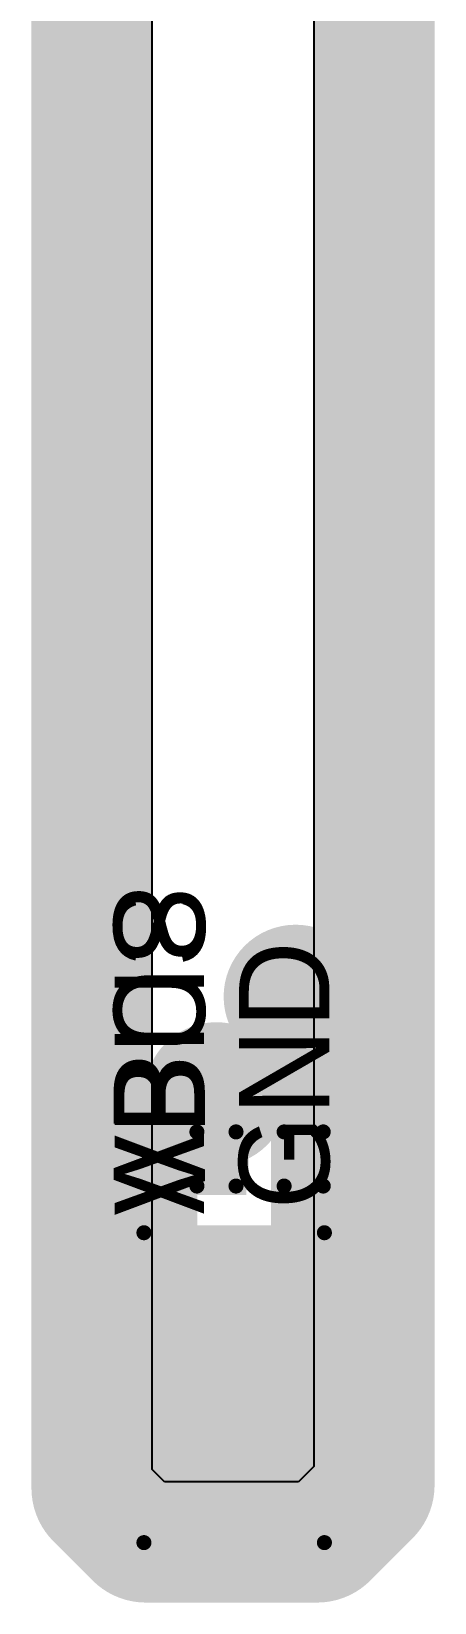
# Model space of a CAD drawing. Header units: millimetres. Extents: x 1.69 to 2.7, y 2.72 to 5.58.
# Drawn here: x 2.217 to 2.351, y 2.719 to 3.241 of the extents above; entities that cross this region are included whole.
import ezdxf

# ---------------------------------------------------------------- set-up
doc = ezdxf.new("R2010")
doc.units = ezdxf.units.MM
doc.header["$MEASUREMENT"] = 0
for name, color, linetype in [('BottomLayer', 5, 'Continuous'), ('BottomOverlay', 54, 'Continuous'), ('BottomPaste', 16, 'Continuous'), ('BottomSolder', 6, 'Continuous'), ('InternalPlane1', 76, 'Continuous'), ('InternalPlane2', 16, 'Continuous'), ('Mechanical2', 216, 'Continuous'), ('MultiLayer', 9, 'Continuous'), ('TopLayer', 1, 'Continuous'), ('TopOverlay', 2, 'Continuous'), ('TopPaste', 8, 'Continuous'), ('TopSolder', 216, 'Continuous'), ('ViaHoleLayer', 16, 'Continuous')]:
    doc.layers.add(name, color=color, linetype=linetype)

# ---------------------------------------------------------------- blocks, each defined once
blk = doc.blocks.new('3_P___FPC_B_9')
at = {"layer": 'BottomLayer'}
for points in [[(-0.02657, 0.04921), (-0.02657, -0.04921), (-0.0128, 0.04921), (-0.0128, -0.04921)], [(-0.00689, 0.04921), (-0.00689, -0.04921), (0.00689, 0.04921), (0.00689, -0.04921)], [(0.0128, 0.04921), (0.0128, -0.04921), (0.02657, 0.04921), (0.02657, -0.04921)]]:
    blk.add_solid(points, dxfattribs=at)
at = {"layer": 'BottomOverlay', "const_width": 0.005}
for points in [[(-0.03, 0.049), (-0.03, -0.054)], [(0.03, 0.049), (0.03, -0.054)], [(0.03, -0.054), (-0.03, -0.054)]]:
    blk.add_lwpolyline(points, dxfattribs=at)
at = {"layer": 'BottomOverlay', "const_width": 0.0025}
for points in [[(-0.03125, 0.049, 1), (-0.02875, 0.049, 1)], [(0.02875, 0.049, 1), (0.03125, 0.049, 1)], [(-0.03125, -0.054, 1), (-0.02875, -0.054, 1)], [(-0.03125, -0.054, 1), (-0.02875, -0.054, 1)], [(0.02875, -0.054, 1), (0.03125, -0.054, 1)], [(0.02875, -0.054, 1), (0.03125, -0.054, 1)]]:
    blk.add_lwpolyline(points, format="xyb", close=True, dxfattribs=at)
at = {"layer": 'BottomPaste'}
for points in [[(-0.02657, 0.04921), (-0.02657, -0.04921), (-0.0128, 0.04921), (-0.0128, -0.04921)], [(-0.00689, 0.04921), (-0.00689, -0.04921), (0.00689, 0.04921), (0.00689, -0.04921)], [(0.0128, 0.04921), (0.0128, -0.04921), (0.02657, 0.04921), (0.02657, -0.04921)]]:
    blk.add_solid(points, dxfattribs=at)
at = {"layer": 'BottomSolder'}
for points in [[(-0.03057, 0.05321), (-0.03057, -0.05321), (-0.0088, 0.05321), (-0.0088, -0.05321)], [(-0.01089, 0.05321), (-0.01089, -0.05321), (0.01089, 0.05321), (0.01089, -0.05321)], [(0.0088, 0.05321), (0.0088, -0.05321), (0.03057, 0.05321), (0.03057, -0.05321)]]:
    blk.add_solid(points, dxfattribs=at)
blk = doc.blocks.new('3_P___FPC_72')
at = {"layer": 'TopLayer'}
for points in [[(-0.0128, -0.04921), (-0.0128, 0.04921), (-0.02657, -0.04921), (-0.02657, 0.04921)], [(0.00689, -0.04921), (0.00689, 0.04921), (-0.00689, -0.04921), (-0.00689, 0.04921)], [(0.02657, -0.04921), (0.02657, 0.04921), (0.0128, -0.04921), (0.0128, 0.04921)]]:
    blk.add_solid(points, dxfattribs=at)
at = {"layer": 'TopOverlay', "const_width": 0.005}
for points in [[(-0.03, 0.054), (0.03, 0.054)], [(-0.03, -0.049), (-0.03, 0.054)], [(0.03, -0.049), (0.03, 0.054)]]:
    blk.add_lwpolyline(points, dxfattribs=at)
at = {"layer": 'TopOverlay', "const_width": 0.0025}
for points in [[(-0.03125, 0.054, 1), (-0.02875, 0.054, 1)], [(-0.03125, 0.054, 1), (-0.02875, 0.054, 1)], [(0.02875, 0.054, 1), (0.03125, 0.054, 1)], [(0.02875, 0.054, 1), (0.03125, 0.054, 1)], [(-0.03125, -0.049, 1), (-0.02875, -0.049, 1)], [(0.02875, -0.049, 1), (0.03125, -0.049, 1)]]:
    blk.add_lwpolyline(points, format="xyb", close=True, dxfattribs=at)
at = {"layer": 'TopPaste'}
for points in [[(-0.0128, -0.04921), (-0.0128, 0.04921), (-0.02657, -0.04921), (-0.02657, 0.04921)], [(0.00689, -0.04921), (0.00689, 0.04921), (-0.00689, -0.04921), (-0.00689, 0.04921)], [(0.02657, -0.04921), (0.02657, 0.04921), (0.0128, -0.04921), (0.0128, 0.04921)]]:
    blk.add_solid(points, dxfattribs=at)
at = {"layer": 'TopSolder'}
for points in [[(-0.0088, -0.05321), (-0.0088, 0.05321), (-0.03057, -0.05321), (-0.03057, 0.05321)], [(0.01089, -0.05321), (0.01089, 0.05321), (-0.01089, -0.05321), (-0.01089, 0.05321)], [(0.03057, -0.05321), (0.03057, 0.05321), (0.0088, -0.05321), (0.0088, 0.05321)]]:
    blk.add_solid(points, dxfattribs=at)
blk = doc.blocks.new('CAP_0201_B_81')
at = {"layer": 'BottomLayer'}
for points in [[(-0.01772, -0.00591), (-0.00591, -0.00591), (-0.01772, 0.00591), (-0.00591, 0.00591)], [(0.00591, -0.00591), (0.01772, -0.00591), (0.00591, 0.00591), (0.01772, 0.00591)]]:
    blk.add_solid(points, dxfattribs=at)
at = {"layer": 'BottomOverlay', "const_width": 0.005}
for points in [[(-0.021, -0.009), (-0.021, 0.009)], [(-0.021, 0.009), (-0.008, 0.009)], [(0.008, 0.009), (0.021, 0.009)], [(0.021, -0.009), (0.021, 0.009)], [(-0.021, -0.009), (-0.008, -0.009)], [(0.008, -0.009), (0.021, -0.009)]]:
    blk.add_lwpolyline(points, dxfattribs=at)
at = {"layer": 'BottomOverlay', "const_width": 0.0025}
for points in [[(-0.02225, 0.009, 1), (-0.01975, 0.009, 1)], [(-0.02225, 0.009, 1), (-0.01975, 0.009, 1)], [(-0.00925, 0.009, 1), (-0.00675, 0.009, 1)], [(0.00675, 0.009, 1), (0.00925, 0.009, 1)], [(0.01975, 0.009, 1), (0.02225, 0.009, 1)], [(0.01975, 0.009, 1), (0.02225, 0.009, 1)], [(-0.02225, -0.009, 1), (-0.01975, -0.009, 1)], [(-0.02225, -0.009, 1), (-0.01975, -0.009, 1)], [(-0.00925, -0.009, 1), (-0.00675, -0.009, 1)], [(0.00675, -0.009, 1), (0.00925, -0.009, 1)], [(0.01975, -0.009, 1), (0.02225, -0.009, 1)], [(0.01975, -0.009, 1), (0.02225, -0.009, 1)]]:
    blk.add_lwpolyline(points, format="xyb", close=True, dxfattribs=at)
at = {"layer": 'BottomPaste'}
for points in [[(-0.01772, -0.00591), (-0.00591, -0.00591), (-0.01772, 0.00591), (-0.00591, 0.00591)], [(0.00591, -0.00591), (0.01772, -0.00591), (0.00591, 0.00591), (0.01772, 0.00591)]]:
    blk.add_solid(points, dxfattribs=at)
at = {"layer": 'BottomSolder'}
for points in [[(-0.01988, -0.00807), (-0.00374, -0.00807), (-0.01988, 0.00807), (-0.00374, 0.00807)], [(0.00374, -0.00807), (0.01988, -0.00807), (0.00374, 0.00807), (0.01988, 0.00807)]]:
    blk.add_solid(points, dxfattribs=at)

msp = doc.modelspace()

# ---------------------------------------------------------------- linework, layer by layer
at = {"layer": 'BottomLayer', "const_width": 0.00886}
for points in [[(2.30006, 2.92051, 1), (2.30891, 2.92051, 1)], [(2.27373, 2.8881, 1), (2.28259, 2.8881, 1)]]:
    msp.add_lwpolyline(points, format="xyb", close=True, dxfattribs=at)
at = {"layer": 'BottomLayer'}
for points in [[(2.29669, 2.73883), (2.31401, 2.73883), (2.29669, 2.92155), (2.31401, 2.92155)], [(2.25456, 2.85455), (2.28808, 2.85455), (2.25456, 2.89855), (2.28808, 2.89855)], [(2.25456, 2.73883), (2.27188, 2.73883), (2.25456, 2.86414), (2.27188, 2.86414)]]:
    msp.add_solid(points, dxfattribs=at)
at = {"layer": 'BottomSolder', "const_width": 0.01286}
msp.add_lwpolyline([(2.29806, 2.92051, 1), (2.31092, 2.92051, 1)], format="xyb", close=True, dxfattribs=at)
at = {"layer": 'InternalPlane1'}
for p, q in [((2.25677, 2.76339), (2.25677, 3.52106)), ((2.31061, 3.52006), (2.31061, 2.76439)), ((2.26095, 2.75921), (2.25677, 2.76339)), ((2.31061, 2.76439), (2.30543, 2.75921)), ((2.30543, 2.75921), (2.26095, 2.75921))]:
    msp.add_line(p, q, dxfattribs=at)
at = {"layer": 'InternalPlane1', "const_width": 0.04}
for points in [[(2.23668, 2.75714), (2.23668, 3.52106)], [(2.33071, 2.75814), (2.33071, 3.52006)], [(2.23814, 2.7536), (2.23816, 2.75358)], [(2.23814, 2.7536), (2.25116, 2.74058)], [(2.31522, 2.74058), (2.32924, 2.7546)], [(2.32922, 2.75458), (2.32924, 2.7546)], [(2.25114, 2.7406), (2.25116, 2.74058)], [(2.25471, 2.73911), (2.31168, 2.73911)], [(2.31522, 2.74058), (2.31524, 2.7406)]]:
    msp.add_lwpolyline(points, dxfattribs=at)
at = {"layer": 'InternalPlane1'}
for points, const_width in [([(2.29253, 2.92051, 1), (2.31644, 2.92051, 1)], 0.02391), ([(2.22668, 2.75714, 1), (2.24668, 2.75714, 1)], 0.02), ([(2.22668, 2.75714, 1), (2.24668, 2.75714, 1)], 0.02), ([(2.22814, 2.7536, 1), (2.24814, 2.7536, 1)], 0.02), ([(2.22814, 2.7536, 1), (2.24814, 2.7536, 1)], 0.02), ([(2.22816, 2.75358, 1), (2.24816, 2.75358, 1)], 0.02), ([(2.22816, 2.75358, 1), (2.24816, 2.75358, 1)], 0.02), ([(2.31922, 2.75458, 1), (2.33922, 2.75458, 1)], 0.02), ([(2.31922, 2.75458, 1), (2.33922, 2.75458, 1)], 0.02), ([(2.31924, 2.7546, 1), (2.33924, 2.7546, 1)], 0.02), ([(2.31924, 2.7546, 1), (2.33924, 2.7546, 1)], 0.02), ([(2.32071, 2.75814, 1), (2.34071, 2.75814, 1)], 0.02), ([(2.32071, 2.75814, 1), (2.34071, 2.75814, 1)], 0.02), ([(2.24114, 2.7406, 1), (2.26114, 2.7406, 1)], 0.02), ([(2.24114, 2.7406, 1), (2.26114, 2.7406, 1)], 0.02), ([(2.24116, 2.74058, 1), (2.26116, 2.74058, 1)], 0.02), ([(2.24116, 2.74058, 1), (2.26116, 2.74058, 1)], 0.02), ([(2.24471, 2.73911, 1), (2.26471, 2.73911, 1)], 0.02), ([(2.24471, 2.73911, 1), (2.26471, 2.73911, 1)], 0.02), ([(2.30168, 2.73911, 1), (2.32168, 2.73911, 1)], 0.02), ([(2.30168, 2.73911, 1), (2.32168, 2.73911, 1)], 0.02), ([(2.30522, 2.74058, 1), (2.32522, 2.74058, 1)], 0.02), ([(2.30522, 2.74058, 1), (2.32522, 2.74058, 1)], 0.02), ([(2.30524, 2.7406, 1), (2.32524, 2.7406, 1)], 0.02), ([(2.30524, 2.7406, 1), (2.32524, 2.7406, 1)], 0.02)]:
    msp.add_lwpolyline(points, format="xyb", close=True, dxfattribs=dict(at, const_width=const_width))
at = {"layer": 'InternalPlane1', "const_width": 0.04}
for points in [[(2.23816, 2.75358, -0.200155), (2.23668, 2.75714)], [(2.33071, 2.75814, -0.200155), (2.32922, 2.75458)], [(2.25471, 2.73911, -0.200155), (2.25114, 2.7406)], [(2.31524, 2.7406, -0.200155), (2.31168, 2.73911)]]:
    msp.add_lwpolyline(points, format="xyb", dxfattribs=at)
at = {"layer": 'InternalPlane2'}
for p, q in [((2.25677, 2.76339), (2.25677, 3.52106)), ((2.31061, 3.52006), (2.31061, 2.76439)), ((2.26095, 2.75921), (2.25677, 2.76339)), ((2.31061, 2.76439), (2.30543, 2.75921)), ((2.30543, 2.75921), (2.26095, 2.75921))]:
    msp.add_line(p, q, dxfattribs=at)
at = {"layer": 'InternalPlane2', "const_width": 0.04}
for points in [[(2.23668, 2.75714), (2.23668, 3.52106)], [(2.33071, 2.75814), (2.33071, 3.52006)], [(2.23814, 2.7536), (2.23816, 2.75358)], [(2.23814, 2.7536), (2.25116, 2.74058)], [(2.31522, 2.74058), (2.32924, 2.7546)], [(2.32922, 2.75458), (2.32924, 2.7546)], [(2.25114, 2.7406), (2.25116, 2.74058)], [(2.25471, 2.73911), (2.31168, 2.73911)], [(2.31522, 2.74058), (2.31524, 2.7406)]]:
    msp.add_lwpolyline(points, dxfattribs=at)
at = {"layer": 'InternalPlane2'}
for points, const_width in [([(2.26621, 2.8881, 1), (2.29012, 2.8881, 1)], 0.02391), ([(2.22668, 2.75714, 1), (2.24668, 2.75714, 1)], 0.02), ([(2.22668, 2.75714, 1), (2.24668, 2.75714, 1)], 0.02), ([(2.22814, 2.7536, 1), (2.24814, 2.7536, 1)], 0.02), ([(2.22814, 2.7536, 1), (2.24814, 2.7536, 1)], 0.02), ([(2.22816, 2.75358, 1), (2.24816, 2.75358, 1)], 0.02), ([(2.22816, 2.75358, 1), (2.24816, 2.75358, 1)], 0.02), ([(2.31922, 2.75458, 1), (2.33922, 2.75458, 1)], 0.02), ([(2.31922, 2.75458, 1), (2.33922, 2.75458, 1)], 0.02), ([(2.31924, 2.7546, 1), (2.33924, 2.7546, 1)], 0.02), ([(2.31924, 2.7546, 1), (2.33924, 2.7546, 1)], 0.02), ([(2.32071, 2.75814, 1), (2.34071, 2.75814, 1)], 0.02), ([(2.32071, 2.75814, 1), (2.34071, 2.75814, 1)], 0.02), ([(2.24114, 2.7406, 1), (2.26114, 2.7406, 1)], 0.02), ([(2.24114, 2.7406, 1), (2.26114, 2.7406, 1)], 0.02), ([(2.24116, 2.74058, 1), (2.26116, 2.74058, 1)], 0.02), ([(2.24116, 2.74058, 1), (2.26116, 2.74058, 1)], 0.02), ([(2.24471, 2.73911, 1), (2.26471, 2.73911, 1)], 0.02), ([(2.24471, 2.73911, 1), (2.26471, 2.73911, 1)], 0.02), ([(2.30168, 2.73911, 1), (2.32168, 2.73911, 1)], 0.02), ([(2.30168, 2.73911, 1), (2.32168, 2.73911, 1)], 0.02), ([(2.30522, 2.74058, 1), (2.32522, 2.74058, 1)], 0.02), ([(2.30522, 2.74058, 1), (2.32522, 2.74058, 1)], 0.02), ([(2.30524, 2.7406, 1), (2.32524, 2.7406, 1)], 0.02), ([(2.30524, 2.7406, 1), (2.32524, 2.7406, 1)], 0.02)]:
    msp.add_lwpolyline(points, format="xyb", close=True, dxfattribs=dict(at, const_width=const_width))
at = {"layer": 'InternalPlane2', "const_width": 0.04}
for points in [[(2.23816, 2.75358, -0.200155), (2.23668, 2.75714)], [(2.33071, 2.75814, -0.200155), (2.32922, 2.75458)], [(2.25471, 2.73911, -0.200155), (2.25114, 2.7406)], [(2.31524, 2.7406, -0.200155), (2.31168, 2.73911)]]:
    msp.add_lwpolyline(points, format="xyb", dxfattribs=at)
at = {"layer": 'Mechanical2', "const_width": 0.01}
for points in [[(2.24169, 2.75714), (2.24169, 3.52314)], [(2.32569, 2.75814), (2.32569, 3.52214)], [(2.31168, 2.74413), (2.32569, 2.75814)], [(2.24169, 2.75714), (2.25471, 2.74413)], [(2.25471, 2.74413), (2.31168, 2.74413)]]:
    msp.add_lwpolyline(points, dxfattribs=at)
at = {"layer": 'Mechanical2', "const_width": 0.005}
for points in [[(2.32319, 2.75814, 1), (2.32819, 2.75814, 1)], [(2.32319, 2.75814, 1), (2.32819, 2.75814, 1)], [(2.23919, 2.75714, 1), (2.24419, 2.75714, 1)], [(2.23919, 2.75714, 1), (2.24419, 2.75714, 1)], [(2.25221, 2.74413, 1), (2.25721, 2.74413, 1)], [(2.25221, 2.74413, 1), (2.25721, 2.74413, 1)], [(2.30918, 2.74413, 1), (2.31418, 2.74413, 1)], [(2.30918, 2.74413, 1), (2.31418, 2.74413, 1)]]:
    msp.add_lwpolyline(points, format="xyb", close=True, dxfattribs=at)
at = {"layer": 'MultiLayer', "const_width": 0.00886}
for points in [[(2.30006, 2.92051, 1), (2.30891, 2.92051, 1)], [(2.27373, 2.8881, 1), (2.28259, 2.8881, 1)]]:
    msp.add_lwpolyline(points, format="xyb", close=True, dxfattribs=at)
at = {"layer": 'TopLayer', "const_width": 0.00886}
for points in [[(2.30006, 2.92051, 1), (2.30891, 2.92051, 1)], [(2.27373, 2.8881, 1), (2.28259, 2.8881, 1)]]:
    msp.add_lwpolyline(points, format="xyb", close=True, dxfattribs=at)
at = {"layer": 'TopLayer'}
for points in [[(2.29629, 2.73883), (2.31282, 2.73883), (2.29629, 2.92975), (2.31282, 2.92975)], [(2.25377, 2.87741), (2.28802, 2.87741), (2.25377, 2.89827), (2.28802, 2.89827)], [(2.25377, 2.73883), (2.27148, 2.73883), (2.25377, 2.89827), (2.27148, 2.89827)]]:
    msp.add_solid(points, dxfattribs=at)
at = {"layer": 'TopSolder', "const_width": 0.01286}
msp.add_lwpolyline([(2.29806, 2.92051, 1), (2.31092, 2.92051, 1)], format="xyb", close=True, dxfattribs=at)
at = {"layer": 'ViaHoleLayer', "const_width": 0.00591}
for points in [[(2.30153, 2.92051, 1), (2.30744, 2.92051, 1)], [(2.27521, 2.8881, 1), (2.28112, 2.8881, 1)]]:
    msp.add_lwpolyline(points, format="xyb", close=True, dxfattribs=at)

# ---------------------------------------------------------------- block references
for name, p, rotation in [('CAP_0201_B_81', (2.29269, 2.86655), 360), ('3_P___FPC_B_9', (2.28408, 2.78804), 180), ('3_P___FPC_72', (2.28408, 2.78804), 360)]:
    msp.add_blockref(name, p, dxfattribs=dict(rotation=rotation))

# ---------------------------------------------------------------- texts
at = {"layer": 'BottomOverlay', "text_generation_flag": 2}
msp.add_text('VBUS', height=0.03, rotation=270, dxfattribs=at).set_placement((2.24404, 2.84819))
at = {"layer": 'TopOverlay'}
for s, p in [('VBUS', (2.27434, 2.84778)), ('GND', (2.31569, 2.84978))]:
    msp.add_text(s, height=0.03, rotation=90, dxfattribs=at).set_placement(p)

doc.saveas('drawing.dxf')
